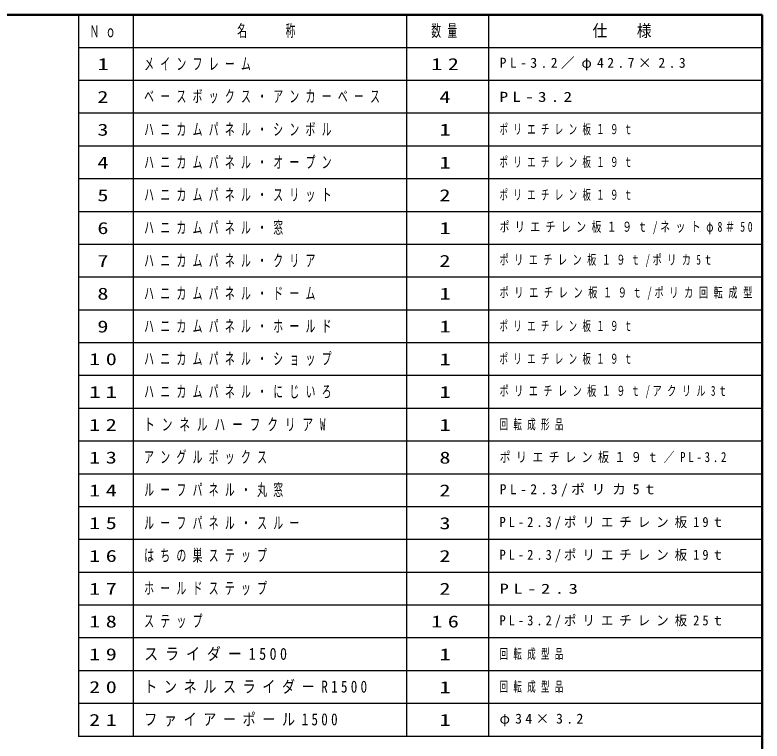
# Model space of a CAD drawing. Units: millimetres on the paper, scale 1:50. Extents: x -385 to 840, y 0 to 267.
# Drawn here: x -136.6 to 0, y 134.1 to 267 of the extents above; entities that cross this region are included whole.
import ezdxf
from ezdxf.enums import TextEntityAlignment as Align

# ---------------------------------------------------------------- set-up
doc = ezdxf.new("R2010")
doc.units = ezdxf.units.MM
doc.layers.add('A3図枠', color=7, linetype='Continuous', lineweight=13)
doc.layers.add('CLASS1', color=7, linetype='Continuous', lineweight=25)
doc.styles.add('ＭＳ ゴシック', font='')
doc.styles.get('ＭＳ ゴシック').set_extended_font_data('MS Gothic')

msp = doc.modelspace()

# ---------------------------------------------------------------- linework, layer by layer
at = {"layer": 'A3図枠', "lineweight": 50}
for p, q in [((0, 267), (-385, 267)), ((0, 0), (0, 267))]:
    msp.add_line(p, q, dxfattribs=at)
at = {"layer": 'CLASS1'}
for p, q in [((-125, 267), (-125, 135)), ((-115, 267), (-115, 135)), ((-65, 267), (-65, 135)), ((-50, 267), (-50, 135)), ((0, 261), (-125, 261)), ((0, 255), (-125, 255)), ((0, 249), (-125, 249)), ((0, 243), (-125, 243)), ((0, 237), (-125, 237)), ((0, 231), (-125, 231)), ((0, 225), (-125, 225)), ((0, 219), (-125, 219)), ((0, 213), (-125, 213)), ((0, 207), (-125, 207)), ((0, 201), (-125, 201)), ((0, 195), (-125, 195)), ((0, 189), (-125, 189)), ((0, 183), (-125, 183)), ((0, 177), (-125, 177)), ((0, 171), (-125, 171)), ((0, 165), (-125, 165)), ((0, 159), (-125, 159)), ((0, 153), (-125, 153)), ((0, 147), (-125, 147)), ((0, 141), (-125, 141)), ((0, 135), (-125, 135))]:
    msp.add_line(p, q, dxfattribs=at)

# ---------------------------------------------------------------- texts
at = {"layer": 'CLASS1', "style": 'ＭＳ ゴシック'}
for s, width, p in [('1', 1.4, (-121.559, 258)), ('2', 1.35, (-121.559, 252)), ('4', 1.35, (-59, 252)), ('3', 1.35, (-121.559, 246)), ('1', 1.4, (-59, 246)), ('4', 1.35, (-121.559, 240)), ('1', 1.4, (-59, 240)), ('5', 1.35, (-121.559, 234)), ('2', 1.35, (-59, 234)), ('6', 1.35, (-121.559, 228)), ('1', 1.4, (-59, 228)), ('7', 1.35, (-121.559, 222)), ('2', 1.35, (-59, 222)), ('8', 1.35, (-121.559, 216)), ('1', 1.4, (-59, 216)), ('9', 1.35, (-121.559, 210)), ('1', 1.4, (-59, 210)), ('1', 1.4, (-59, 204)), ('1', 1.4, (-59, 198)), ('1', 1.4, (-59, 192)), ('8', 1.35, (-59, 186)), ('2', 1.35, (-59, 180)), ('3', 1.35, (-59, 174)), ('2', 1.35, (-59, 168)), ('2', 1.35, (-59, 162)), ('1', 1.4, (-59, 150)), ('1', 1.4, (-59, 144)), ('1', 1.4, (-59, 138))]:
    msp.add_text(s, height=2.199, dxfattribs=dict(at, width=width)).set_placement(p, align=Align.MIDDLE_LEFT)
at = {"layer": 'CLASS1', "attachment_point": 4, "style": 'ＭＳ ゴシック'}
for s, insert, char_height in [('\\T1.64;\\W0.6;Ｎｏ', (-123, 264), 2.199), ('\\T1.64;\\W0.6;名\u3000\u3000称', (-96, 264), 2.199), ('\\T1.64;\\W0.6;数量', (-60.5, 264), 2.199), ('\\T1.5;\\W0.9;仕\\~\\~様', (-31, 264), 2.199), ('\\T1.64;\\W0.6;メインフレーム', (-113, 258), 2.199), ('\\T1.5;\\W1.35;12', (-60.5, 258), 2.199), ('\\T1.5;PL-3.2／φ42.7×2.3', (-48, 258), 1.833), ('\\T1.64;\\W0.6;ベースボックス・アンカーベース', (-113, 252), 2.199), ('\\T1.5;\\W1.25;PL-3.2', (-48, 252), 1.833), ('\\T1.64;\\W0.6;ハニカムパネル・シンボル', (-113, 246), 2.199), ('\\T1.64;\\W0.6;ポリエチレン板１９ｔ', (-48, 246), 1.833), ('\\T1.64;\\W0.6;ハニカムパネル・オープン', (-113, 240), 2.199), ('\\T1.64;\\W0.6;ポリエチレン板１９ｔ', (-48, 240), 1.833), ('\\T1.64;\\W0.6;ハニカムパネル・スリット', (-113, 234), 2.199), ('\\T1.64;\\W0.6;ポリエチレン板１９ｔ', (-48, 234), 1.833), ('\\T1.64;\\W0.6;ハニカムパネル・窓', (-113, 228), 2.199), ('\\T1.56;\\W0.7;ポリエチレン板１９ｔ/ネットφ8＃50', (-48, 228), 1.833), ('\\T1.64;\\W0.6;ハニカムパネル・クリア', (-113, 222), 2.199), ('\\T1.6;\\W0.65;ポリエチレン板１９ｔ/ポリカ5ｔ', (-48, 222), 1.833), ('\\T1.64;\\W0.6;ハニカムパネル・ドーム', (-113, 216), 2.199), ('\\T1.62;\\W0.65;ポリエチレン板１９ｔ/ポリカ回転成型', (-48, 216), 1.833), ('\\T1.64;\\W0.6;ハニカムパネル・ホールド', (-113, 210), 2.199), ('\\T1.64;\\W0.6;ポリエチレン板１９ｔ', (-48, 210), 1.833), ('\\T1.5;\\W1.35;10', (-123.059, 204), 2.199), ('\\T1.64;\\W0.6;ハニカムパネル・ショップ', (-113, 204), 2.199), ('\\T1.64;\\W0.6;ポリエチレン板１９ｔ', (-48, 204), 1.833), ('\\T1.43;\\W1.4;11', (-123.059, 198), 2.199), ('\\T1.64;\\W0.6;ハニカムパネル・にじいろ', (-113, 198), 2.199), ('\\T1.6;\\W0.65;ポリエチレン板１９ｔ/アクリル3ｔ', (-48, 198), 1.833), ('\\T1.5;\\W1.35;12', (-123.059, 192), 2.199), ('\\T1.65;\\W0.65;トンネルハーフクリアW', (-113, 192), 2.199), ('\\T1.64;\\W0.6;回転成形品', (-48, 192), 1.833), ('\\T1.64;\\W0.6;アングルボックス', (-113, 186), 2.199), ('\\T1.5;\\W0.8;ポリエチレン板１９ｔ／PL-3.2', (-48, 186), 1.833), ('\\T1.5;\\W1.35;13', (-123.059, 186), 2.199), ('\\T1.5;\\W1.35;14', (-123.059, 180), 2.199), ('\\T1.64;\\W0.6;ルーフパネル・丸窓', (-113, 180), 2.199), ('\\T1.5;PL-2.3/ポリカ5ｔ', (-48, 180), 1.833), ('\\T1.5;\\W1.35;15', (-123.059, 174), 2.199), ('\\T1.64;\\W0.6;ルーフパネル・スルー', (-113, 174), 2.199), ('\\T1.5;\\W0.9;PL-2.3/ポリエチレン板19ｔ', (-48, 174), 1.833), ('\\T1.64;\\W0.6;はちの巣ステップ', (-113, 168), 2.199), ('\\T1.5;\\W0.9;PL-2.3/ポリエチレン板19ｔ', (-48, 168), 1.833), ('\\T1.5;\\W1.35;16', (-123.059, 168), 2.199), ('\\T1.5;\\W1.35;17', (-123.059, 162), 2.199), ('\\T1.64;\\W0.6;ホールドステップ', (-113, 162), 2.199), ('\\T1.5;\\W1.35;PL-2.3', (-48, 162), 1.833), ('\\T1.64;\\W0.6;ステップ', (-113, 156), 2.199), ('\\T1.5;\\W0.9;PL-3.2/ポリエチレン板25ｔ', (-48, 156), 1.833), ('\\T1.5;\\W1.35;18', (-123.059, 156), 2.199), ('\\T1.5;\\W1.35;16', (-60.5, 156), 2.199), ('\\T1.5;\\W1.35;19', (-123.059, 150), 2.199), ('\\T1.5;\\W0.85;スライダー1500', (-113, 150), 2.199), ('\\T1.64;\\W0.6;回転成型品', (-48, 150), 1.833), ('\\T1.5;\\W1.35;20', (-123.059, 144), 2.199), ('\\T1.5;\\W0.8;トンネルスライダーR1500', (-113, 144), 2.199), ('\\T1.64;\\W0.6;回転成型品', (-48, 144), 1.833), ('\\T1.5;\\W0.8;ファイアーポール1500', (-113, 138), 2.199), ('\\T1.5;\\W1.35;21', (-123.059, 138), 2.199), ('\\T1.5;φ34×3.2', (-48, 138), 1.833)]:
    msp.add_mtext(s, dxfattribs=dict(at, insert=insert, char_height=char_height))

doc.saveas('drawing.dxf')
